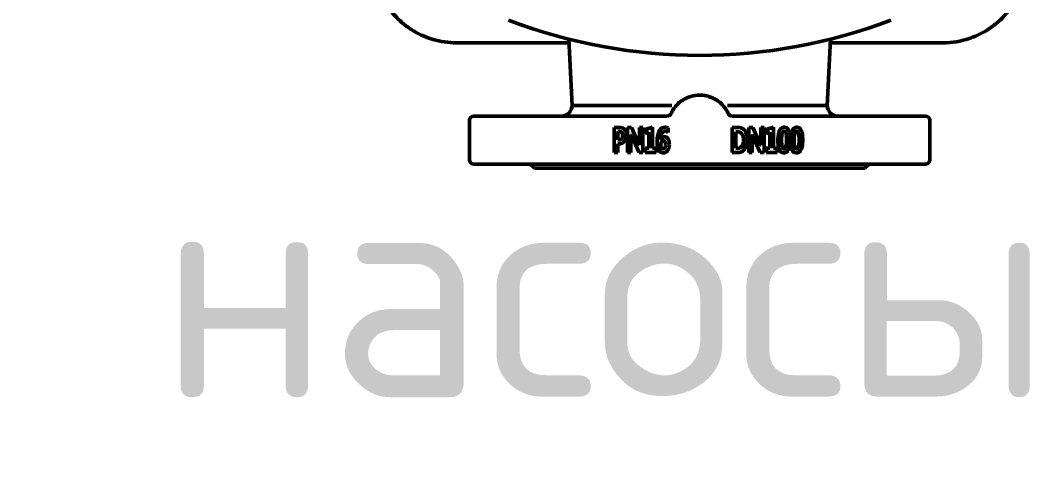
# Model space of a CAD drawing. Header units: millimetres. Extents: x 1510 to 10524, y 7125 to 13164.
# Drawn here: x 7856.5 to 7904.78, y 12628.18 to 12649.05 of the extents above; entities that cross this region are included whole.
import ezdxf

# ---------------------------------------------------------------- set-up
doc = ezdxf.new("R2010")
doc.units = ezdxf.units.MM
doc.header["$LTSCALE"] = 4
doc.layers.add('Symbol (ISO)', color=7, linetype='Continuous', lineweight=25)
doc.layers.add('Visible (ISO)', color=7, linetype='Continuous', lineweight=50)
doc.styles.add('Note Text (DIN)', font='isocpeur.ttf')

msp = doc.modelspace()

# ---------------------------------------------------------------- linework, layer by layer
at = {"layer": 'Visible (ISO)'}
for p, q in [((7882.743, 12647.97), (7877.365, 12647.97)), ((7882.89, 12644.97), (7882.734, 12648.143)), ((7895.247, 12648.143), (7895.09, 12644.97)), ((7900.615, 12647.97), (7895.238, 12647.97)), ((7887.441, 12644.47), (7878.19, 12644.47)), ((7899.79, 12644.47), (7890.54, 12644.47)), ((7877.99, 12642.37), (7877.99, 12644.27)), ((7899.99, 12642.37), (7899.99, 12644.27)), ((7884.897, 12643.92), (7884.897, 12642.72)), ((7884.897, 12643.92), (7885.178, 12643.92)), ((7885.151, 12643.73), (7885.071, 12643.73)), ((7885.071, 12643.335), (7885.071, 12643.73)), ((7885.544, 12643.92), (7885.544, 12642.72)), ((7885.544, 12643.92), (7885.736, 12643.92)), ((7885.708, 12643.594), (7885.706, 12643.594)), ((7885.736, 12643.92), (7886.071, 12643.165)), ((7886.097, 12642.72), (7885.748, 12643.496)), ((7886.115, 12643.92), (7886.276, 12643.92)), ((7886.115, 12643.92), (7886.115, 12643.07)), ((7886.276, 12642.72), (7886.276, 12643.92)), ((7886.381, 12643.832), (7886.733, 12643.938)), ((7886.381, 12643.832), (7886.381, 12643.627)), ((7886.557, 12643.69), (7886.381, 12643.627)), ((7886.557, 12643.69), (7886.557, 12642.925)), ((7886.733, 12642.925), (7886.733, 12643.938)), ((7887.482, 12643.686), (7887.482, 12643.902)), ((7890.543, 12643.92), (7890.543, 12642.72)), ((7890.543, 12643.92), (7890.825, 12643.92)), ((7890.814, 12643.715), (7890.718, 12643.715)), ((7890.718, 12642.925), (7890.718, 12643.715)), ((7891.336, 12643.92), (7891.336, 12642.72)), ((7891.336, 12643.92), (7891.527, 12643.92)), ((7891.5, 12643.594), (7891.497, 12643.594)), ((7891.527, 12643.92), (7891.863, 12643.165)), ((7891.888, 12642.72), (7891.54, 12643.496)), ((7891.907, 12643.92), (7892.068, 12643.92)), ((7891.907, 12643.92), (7891.907, 12643.07)), ((7892.068, 12642.72), (7892.068, 12643.92)), ((7892.173, 12643.832), (7892.524, 12643.938)), ((7892.173, 12643.832), (7892.173, 12643.627)), ((7892.349, 12643.69), (7892.173, 12643.627)), ((7892.349, 12643.69), (7892.349, 12642.925)), ((7892.524, 12642.925), (7892.524, 12643.938)), ((7885.071, 12643.335), (7885.149, 12643.335)), ((7885.162, 12643.144), (7885.073, 12643.144)), ((7885.073, 12642.72), (7885.073, 12643.144)), ((7885.705, 12642.72), (7885.705, 12643.403)), ((7886.112, 12643.07), (7886.115, 12643.07)), ((7887.125, 12643.346), (7887.128, 12643.346)), ((7891.497, 12642.72), (7891.497, 12643.403)), ((7891.904, 12643.07), (7891.907, 12643.07)), ((7885.073, 12642.72), (7884.897, 12642.72)), ((7885.705, 12642.72), (7885.544, 12642.72)), ((7886.276, 12642.72), (7886.097, 12642.72)), ((7886.381, 12642.925), (7886.381, 12642.72)), ((7886.381, 12642.925), (7886.557, 12642.925)), ((7886.908, 12642.72), (7886.381, 12642.72)), ((7886.733, 12642.925), (7886.908, 12642.925)), ((7886.908, 12642.72), (7886.908, 12642.925)), ((7890.824, 12642.72), (7890.543, 12642.72)), ((7890.718, 12642.925), (7890.815, 12642.925)), ((7891.497, 12642.72), (7891.336, 12642.72)), ((7892.068, 12642.72), (7891.888, 12642.72)), ((7892.173, 12642.925), (7892.173, 12642.72)), ((7892.173, 12642.925), (7892.349, 12642.925)), ((7892.7, 12642.72), (7892.173, 12642.72)), ((7892.524, 12642.925), (7892.7, 12642.925)), ((7892.7, 12642.72), (7892.7, 12642.925)), ((7878.19, 12642.17), (7899.79, 12642.17)), ((7881.09, 12641.97), (7880.89, 12642.17)), ((7896.89, 12641.97), (7897.09, 12642.17)), ((7896.89, 12641.97), (7881.09, 12641.97))]:
    msp.add_line(p, q, dxfattribs=at)
for centre, radius, start, end in [((7888.99, 12673.07), 25.7, 249.1605, 290.8395), ((7882.39, 12644.97), 0.5, 270, 0), ((7895.59, 12644.97), 0.5, 180, 270), ((7878.19, 12644.27), 0.2, 90, 180), ((7899.79, 12644.27), 0.2, 0, 90), ((7878.19, 12642.37), 0.2, 180, 270), ((7899.79, 12642.37), 0.2, 270, 0)]:
    msp.add_arc(centre, radius, start, end, dxfattribs=at)
for points, knots in [([(7877.365, 12647.97), (7876.976, 12647.97), (7876.596, 12648.027), (7876.24, 12648.132), (7876.215, 12648.139), (7876.189, 12648.147), (7876.164, 12648.155), (7876.152, 12648.159), (7876.139, 12648.163), (7876.127, 12648.167), (7876.12, 12648.169), (7876.114, 12648.171), (7876.108, 12648.173), (7876.105, 12648.174), (7876.102, 12648.175), (7876.099, 12648.176), (7876.095, 12648.177), (7876.092, 12648.178), (7876.089, 12648.179), (7875.725, 12648.302), (7875.383, 12648.475), (7875.076, 12648.69), (7875.054, 12648.705), (7875.032, 12648.721), (7875.011, 12648.737), (7875, 12648.744), (7874.989, 12648.752), (7874.978, 12648.76), (7874.973, 12648.764), (7874.968, 12648.768), (7874.962, 12648.772), (7874.957, 12648.776), (7874.952, 12648.78), (7874.946, 12648.784), (7874.686, 12648.982), (7874.451, 12649.211), (7874.248, 12649.464), (7874.18, 12649.548), (7874.116, 12649.635), (7874.055, 12649.724), (7873.813, 12650.081), (7873.628, 12650.479), (7873.511, 12650.899)], [0, 0, 0, 0, 0.21875, 0.21875, 0.21875, 0.234375, 0.234375, 0.234375, 0.242187, 0.242187, 0.242187, 0.246094, 0.246094, 0.246094, 0.248047, 0.248047, 0.248047, 0.25, 0.25, 0.25, 0.46875, 0.46875, 0.46875, 0.484375, 0.484375, 0.484375, 0.492187, 0.492187, 0.492187, 0.496094, 0.496094, 0.496094, 0.5, 0.5, 0.5, 0.6875, 0.6875, 0.6875, 0.75, 0.75, 0.75, 1, 1, 1, 1]), ([(7904.469, 12650.899), (7904.382, 12650.583), (7904.255, 12650.279), (7904.095, 12649.997), (7904.041, 12649.902), (7903.984, 12649.81), (7903.923, 12649.721), (7903.711, 12649.408), (7903.453, 12649.125), (7903.159, 12648.883), (7903.138, 12648.866), (7903.117, 12648.849), (7903.096, 12648.832), (7903.085, 12648.823), (7903.074, 12648.815), (7903.064, 12648.807), (7903.058, 12648.803), (7903.053, 12648.798), (7903.048, 12648.794), (7903.042, 12648.79), (7903.037, 12648.786), (7903.031, 12648.782), (7902.734, 12648.556), (7902.401, 12648.37), (7902.043, 12648.233), (7902.017, 12648.224), (7901.992, 12648.214), (7901.966, 12648.205), (7901.953, 12648.2), (7901.94, 12648.196), (7901.927, 12648.191), (7901.921, 12648.189), (7901.914, 12648.187), (7901.908, 12648.185), (7901.904, 12648.183), (7901.901, 12648.182), (7901.898, 12648.181), (7901.895, 12648.18), (7901.891, 12648.179), (7901.888, 12648.178), (7901.491, 12648.044), (7901.06, 12647.97), (7900.615, 12647.97)], [0, 0, 0, 0, 0.1875, 0.1875, 0.1875, 0.25, 0.25, 0.25, 0.46875, 0.46875, 0.46875, 0.484375, 0.484375, 0.484375, 0.492187, 0.492187, 0.492187, 0.496094, 0.496094, 0.496094, 0.5, 0.5, 0.5, 0.71875, 0.71875, 0.71875, 0.734375, 0.734375, 0.734375, 0.742187, 0.742187, 0.742187, 0.746094, 0.746094, 0.746094, 0.748047, 0.748047, 0.748047, 0.75, 0.75, 0.75, 1, 1, 1, 1]), ([(7887.623, 12644.588), (7887.647, 12644.639), (7887.676, 12644.697), (7887.732, 12644.788), (7887.753, 12644.819), (7887.788, 12644.867), (7887.8, 12644.883), (7887.82, 12644.908), (7887.829, 12644.92), (7887.841, 12644.934), (7887.847, 12644.941), (7887.851, 12644.945), (7887.852, 12644.947), (7887.853, 12644.948), (7887.853, 12644.948), (7887.893, 12644.994), (7887.931, 12645.033), (7888.001, 12645.098), (7888.033, 12645.125), (7888.089, 12645.17), (7888.113, 12645.187), (7888.142, 12645.207), (7888.151, 12645.213), (7888.162, 12645.22), (7888.165, 12645.223), (7888.17, 12645.226), (7888.172, 12645.227), (7888.174, 12645.229), (7888.175, 12645.229), (7888.176, 12645.23), (7888.176, 12645.23), (7888.176, 12645.23), (7888.243, 12645.273), (7888.31, 12645.309), (7888.408, 12645.353), (7888.441, 12645.366), (7888.488, 12645.384), (7888.504, 12645.389), (7888.527, 12645.397), (7888.539, 12645.401), (7888.553, 12645.405), (7888.559, 12645.407), (7888.562, 12645.408), (7888.564, 12645.408), (7888.565, 12645.408), (7888.708, 12645.451), (7888.851, 12645.47), (7889.061, 12645.47), (7889.131, 12645.465), (7889.238, 12645.45), (7889.274, 12645.443), (7889.327, 12645.432), (7889.354, 12645.426), (7889.385, 12645.417), (7889.4, 12645.413), (7889.408, 12645.411), (7889.411, 12645.41), (7889.414, 12645.409), (7889.415, 12645.409), (7889.477, 12645.39), (7889.541, 12645.367), (7889.639, 12645.323), (7889.672, 12645.307), (7889.722, 12645.28), (7889.738, 12645.27), (7889.763, 12645.256), (7889.776, 12645.248), (7889.791, 12645.239), (7889.798, 12645.234), (7889.802, 12645.232), (7889.804, 12645.23), (7889.805, 12645.23), (7889.805, 12645.229), (7889.815, 12645.223), (7889.829, 12645.214), (7889.868, 12645.187), (7889.892, 12645.169), (7889.948, 12645.125), (7889.98, 12645.098), (7890.033, 12645.049), (7890.051, 12645.031), (7890.079, 12645.002), (7890.089, 12644.991), (7890.103, 12644.976), (7890.111, 12644.968), (7890.119, 12644.958), (7890.124, 12644.953), (7890.126, 12644.95), (7890.127, 12644.949), (7890.128, 12644.948), (7890.184, 12644.882), (7890.23, 12644.818), (7890.305, 12644.696), (7890.334, 12644.639), (7890.357, 12644.588)], [0, 0, 0, 0, 0.0625, 0.0625, 0.09375, 0.09375, 0.109375, 0.109375, 0.117188, 0.121094, 0.123047, 0.124023, 0.124756, 0.124756, 0.125, 0.125, 0.15625, 0.15625, 0.1875, 0.1875, 0.21875, 0.21875, 0.234375, 0.234375, 0.242188, 0.242188, 0.246094, 0.248047, 0.249023, 0.249756, 0.249756, 0.25, 0.25, 0.3125, 0.3125, 0.34375, 0.34375, 0.359375, 0.359375, 0.367188, 0.371094, 0.373047, 0.374023, 0.374023, 0.375, 0.375, 0.5, 0.5, 0.5625, 0.5625, 0.59375, 0.59375, 0.609375, 0.617188, 0.621094, 0.623047, 0.624023, 0.624023, 0.625, 0.625, 0.6875, 0.6875, 0.71875, 0.71875, 0.734375, 0.734375, 0.742188, 0.746094, 0.748047, 0.749023, 0.749756, 0.749756, 0.75, 0.75, 0.78125, 0.78125, 0.8125, 0.8125, 0.84375, 0.84375, 0.859375, 0.859375, 0.867188, 0.867188, 0.871094, 0.873047, 0.874023, 0.874756, 0.874756, 0.875, 0.875, 0.9375, 0.9375, 1, 1, 1, 1]), ([(7887.659, 12644.97), (7887.323, 12644.97), (7886.995, 12644.97), (7886.359, 12644.97), (7886.053, 12644.97), (7885.47, 12644.97), (7885.194, 12644.97), (7884.681, 12644.97), (7884.444, 12644.97), (7884.015, 12644.97), (7883.823, 12644.97), (7883.49, 12644.97), (7883.349, 12644.97), (7883.121, 12644.97), (7883.035, 12644.97), (7882.919, 12644.97), (7882.89, 12644.97), (7882.89, 12644.97)], [0, 0, 0, 0, 0.125, 0.125, 0.25, 0.25, 0.375, 0.375, 0.5, 0.5, 0.625, 0.625, 0.75, 0.75, 0.875, 0.875, 1, 1, 1, 1]), ([(7895.09, 12644.97), (7895.09, 12644.97), (7895.061, 12644.97), (7894.946, 12644.97), (7894.86, 12644.97), (7894.632, 12644.97), (7894.491, 12644.97), (7894.158, 12644.97), (7893.966, 12644.97), (7893.537, 12644.97), (7893.3, 12644.97), (7892.786, 12644.97), (7892.51, 12644.97), (7891.928, 12644.97), (7891.621, 12644.97), (7890.986, 12644.97), (7890.657, 12644.97), (7890.322, 12644.97)], [0, 0, 0, 0, 0.125, 0.125, 0.25, 0.25, 0.375, 0.375, 0.5, 0.5, 0.625, 0.625, 0.75, 0.75, 0.875, 0.875, 1, 1, 1, 1]), ([(7887.623, 12644.588), (7887.615, 12644.57), (7887.605, 12644.554), (7887.586, 12644.532), (7887.58, 12644.525), (7887.565, 12644.513), (7887.557, 12644.507), (7887.541, 12644.497), (7887.533, 12644.492), (7887.516, 12644.484), (7887.507, 12644.481), (7887.479, 12644.473), (7887.46, 12644.47), (7887.441, 12644.47)], [0, 0, 0, 0, 0.25, 0.25, 0.375, 0.375, 0.5, 0.5, 0.625, 0.625, 0.75, 0.75, 1, 1, 1, 1]), ([(7890.54, 12644.47), (7890.52, 12644.47), (7890.502, 12644.473), (7890.483, 12644.478), (7890.474, 12644.481), (7890.465, 12644.484), (7890.456, 12644.488), (7890.448, 12644.492), (7890.439, 12644.497), (7890.431, 12644.502), (7890.423, 12644.507), (7890.416, 12644.513), (7890.408, 12644.519), (7890.401, 12644.525), (7890.394, 12644.532), (7890.388, 12644.539), (7890.376, 12644.554), (7890.365, 12644.57), (7890.357, 12644.588)], [0, 0, 0, 0, 0.25, 0.25, 0.25, 0.375, 0.375, 0.375, 0.5, 0.5, 0.5, 0.625, 0.625, 0.625, 0.75, 0.75, 0.75, 1, 1, 1, 1]), ([(7885.307, 12643.535), (7885.307, 12643.509), (7885.306, 12643.477), (7885.288, 12643.413), (7885.275, 12643.395), (7885.261, 12643.374), (7885.249, 12643.365), (7885.231, 12643.353), (7885.217, 12643.345), (7885.19, 12643.338), (7885.174, 12643.335), (7885.149, 12643.335)], [0, 0, 0, 0, 0.0754993, 0.0754993, 0.1421702, 0.1421702, 0.4978476, 0.4978476, 0.7434668, 0.7434668, 0.8287258, 0.8287258, 0.8287258, 0.8287258]), ([(7885.151, 12643.73), (7885.163, 12643.73), (7885.177, 12643.729), (7885.217, 12643.72), (7885.231, 12643.712), (7885.246, 12643.703), (7885.26, 12643.693), (7885.277, 12643.669), (7885.288, 12643.653), (7885.306, 12643.591), (7885.307, 12643.559), (7885.307, 12643.535)], [0, 0, 0, 0, 0.0394541, 0.0394541, 0.0899214, 0.0899214, 0.1999925, 0.1999925, 0.2380688, 0.2380688, 0.2866038, 0.2866038, 0.2866038, 0.2866038]), ([(7885.162, 12643.144), (7885.174, 12643.144), (7885.203, 12643.143), (7885.273, 12643.16), (7885.298, 12643.173), (7885.349, 12643.203), (7885.38, 12643.233), (7885.435, 12643.309), (7885.454, 12643.354), (7885.481, 12643.455), (7885.482, 12643.503), (7885.483, 12643.543)], [0, 0, 0, 0, 0.0390803, 0.0390803, 0.0760075, 0.0760075, 0.1697624, 0.1697624, 0.2968169, 0.2968169, 0.4851928, 0.4851928, 0.4851928, 0.4851928]), ([(7885.483, 12643.543), (7885.482, 12643.59), (7885.481, 12643.649), (7885.447, 12643.769), (7885.425, 12643.801), (7885.396, 12643.842), (7885.373, 12643.863), (7885.316, 12643.898), (7885.286, 12643.906), (7885.231, 12643.919), (7885.202, 12643.92), (7885.178, 12643.92)], [0, 0, 0, 0, 0.140319, 0.140319, 0.252737, 0.252737, 0.508964, 0.508964, 0.819165, 0.819165, 1.302051, 1.302051, 1.302051, 1.302051]), ([(7885.705, 12643.403), (7885.705, 12643.434), (7885.705, 12643.466), (7885.705, 12643.506), (7885.706, 12643.513), (7885.706, 12643.536), (7885.705, 12643.547), (7885.706, 12643.564), (7885.706, 12643.57), (7885.706, 12643.582), (7885.706, 12643.593), (7885.706, 12643.594)], [0, 0, 0, 0, 0.0956946, 0.0956946, 0.1194896, 0.1194896, 0.1542094, 0.1542094, 0.1735828, 0.1735828, 0.1943107, 0.1943107, 0.1943107, 0.1943107]), ([(7885.708, 12643.594), (7885.713, 12643.582), (7885.717, 12643.568), (7885.734, 12643.527), (7885.744, 12643.506), (7885.748, 12643.496)], [0, 0, 0, 0, 0.03795292, 0.03795292, 0.06765293, 0.06765293, 0.06765293, 0.06765293]), ([(7887.332, 12643.935), (7887.294, 12643.933), (7887.255, 12643.929), (7887.188, 12643.898), (7887.155, 12643.879), (7887.072, 12643.789), (7887.042, 12643.725), (7886.957, 12643.511), (7886.956, 12643.331), (7886.955, 12643.256)], [0, 0, 0, 0, 0.1156455, 0.1156455, 0.1865906, 0.1865906, 0.2875387, 0.2875387, 0.6495291, 0.6495291, 0.6495291, 0.6495291]), ([(7887.125, 12643.346), (7887.125, 12643.398), (7887.126, 12643.494), (7887.179, 12643.628), (7887.198, 12643.664), (7887.235, 12643.703), (7887.253, 12643.72), (7887.301, 12643.742), (7887.322, 12643.744), (7887.341, 12643.744)], [0, 0, 0, 0, 0.156087, 0.156087, 0.2172725, 0.2172725, 0.2388321, 0.2388321, 0.2586985, 0.2586985, 0.2586985, 0.2586985]), ([(7887.308, 12643.481), (7887.29, 12643.48), (7887.273, 12643.48), (7887.23, 12643.465), (7887.213, 12643.456), (7887.184, 12643.431), (7887.17, 12643.417), (7887.144, 12643.38), (7887.136, 12643.363), (7887.128, 12643.346)], [0, 0, 0, 0, 0.0535825, 0.0535825, 0.097729, 0.097729, 0.1360425, 0.1360425, 0.1740453, 0.1740453, 0.1740453, 0.1740453]), ([(7887.54, 12643.115), (7887.54, 12643.148), (7887.54, 12643.185), (7887.525, 12643.266), (7887.515, 12643.306), (7887.472, 12643.394), (7887.45, 12643.418), (7887.423, 12643.443), (7887.404, 12643.459), (7887.362, 12643.474), (7887.341, 12643.48), (7887.308, 12643.481)], [0, 0, 0, 0, 0.0976915, 0.0976915, 0.1567988, 0.1567988, 0.2194209, 0.2194209, 0.2736411, 0.2736411, 0.3020533, 0.3020533, 0.3020533, 0.3020533]), ([(7887.482, 12643.902), (7887.46, 12643.913), (7887.442, 12643.922), (7887.377, 12643.934), (7887.35, 12643.934), (7887.332, 12643.935)], [0, 0, 0, 0, 0.0733368, 0.0733368, 0.1458404, 0.1458404, 0.1458404, 0.1458404]), ([(7887.341, 12643.744), (7887.376, 12643.743), (7887.4, 12643.736), (7887.448, 12643.715), (7887.467, 12643.699), (7887.482, 12643.686)], [0, 0, 0, 0, 0.1076167, 0.1076167, 0.255148, 0.255148, 0.255148, 0.255148]), ([(7890.814, 12643.715), (7890.838, 12643.714), (7890.863, 12643.712), (7890.898, 12643.701), (7890.925, 12643.692), (7890.991, 12643.642), (7891.014, 12643.609), (7891.042, 12643.561), (7891.058, 12643.526), (7891.083, 12643.417), (7891.084, 12643.365), (7891.084, 12643.331)], [0, 0, 0, 0, 0.0721186, 0.0721186, 0.0970352, 0.0970352, 0.1258823, 0.1258823, 0.158064, 0.158064, 0.1961372, 0.1961372, 0.1961372, 0.1961372]), ([(7891.26, 12643.335), (7891.259, 12643.376), (7891.259, 12643.41), (7891.252, 12643.486), (7891.247, 12643.529), (7891.216, 12643.664), (7891.188, 12643.716), (7891.145, 12643.789), (7891.112, 12643.821), (7891.053, 12643.866), (7891.016, 12643.887), (7890.944, 12643.908), (7890.92, 12643.913), (7890.867, 12643.92), (7890.843, 12643.92), (7890.825, 12643.92)], [0, 0, 0, 0, 0.121187, 0.121187, 0.197092, 0.197092, 0.339088, 0.339088, 0.660859, 0.660859, 0.938832, 0.938832, 1.065205, 1.065205, 1.226511, 1.226511, 1.226511, 1.226511]), ([(7891.497, 12643.403), (7891.497, 12643.409), (7891.497, 12643.462), (7891.497, 12643.506), (7891.497, 12643.513), (7891.497, 12643.536), (7891.497, 12643.547), (7891.497, 12643.564), (7891.497, 12643.57), (7891.497, 12643.582), (7891.497, 12643.588), (7891.497, 12643.594)], [0, 0, 0, 0, 0.01913891, 0.01913891, 0.02333944, 0.02333944, 0.02946851, 0.02946851, 0.03288843, 0.03288843, 0.0363014, 0.0363014, 0.0363014, 0.0363014]), ([(7891.5, 12643.594), (7891.506, 12643.576), (7891.508, 12643.57), (7891.525, 12643.53), (7891.528, 12643.522), (7891.54, 12643.496)], [0, 0, 0, 0, 0.0574182, 0.0574182, 0.1129702, 0.1129702, 0.1129702, 0.1129702]), ([(7893.036, 12643.935), (7893.021, 12643.934), (7893.004, 12643.934), (7892.964, 12643.925), (7892.947, 12643.918), (7892.894, 12643.89), (7892.87, 12643.864), (7892.822, 12643.805), (7892.798, 12643.753), (7892.735, 12643.548), (7892.733, 12643.407), (7892.732, 12643.301)], [0, 0, 0, 0, 0.0467324, 0.0467324, 0.0858524, 0.0858524, 0.1705399, 0.1705399, 0.3735754, 0.3735754, 0.8468961, 0.8468961, 0.8468961, 0.8468961]), ([(7892.908, 12643.307), (7892.908, 12643.38), (7892.909, 12643.46), (7892.932, 12643.626), (7892.946, 12643.667), (7892.968, 12643.707), (7892.977, 12643.72), (7892.995, 12643.735), (7893.002, 12643.739), (7893.015, 12643.743), (7893.02, 12643.744), (7893.029, 12643.744)], [0, 0, 0, 0, 0.2190708, 0.2190708, 0.4026867, 0.4026867, 0.4812286, 0.4812286, 0.5270359, 0.5270359, 0.5836534, 0.5836534, 0.5836534, 0.5836534]), ([(7893.029, 12643.744), (7893.036, 12643.744), (7893.042, 12643.744), (7893.054, 12643.739), (7893.061, 12643.735), (7893.074, 12643.724), (7893.083, 12643.714), (7893.107, 12643.668), (7893.121, 12643.622), (7893.132, 12643.533), (7893.137, 12643.502), (7893.14, 12643.421), (7893.141, 12643.398), (7893.142, 12643.358), (7893.142, 12643.355), (7893.142, 12643.319)], [0, 0, 0, 0, 0.02252757, 0.02252757, 0.03825119, 0.03825119, 0.05414756, 0.05414756, 0.07766196, 0.07766196, 0.08500839, 0.08500839, 0.0869085, 0.0869085, 0.08885139, 0.08885139, 0.08885139, 0.08885139]), ([(7893.317, 12643.328), (7893.317, 12643.408), (7893.315, 12643.567), (7893.265, 12643.744), (7893.246, 12643.797), (7893.189, 12643.875), (7893.165, 12643.893), (7893.138, 12643.91), (7893.119, 12643.921), (7893.07, 12643.934), (7893.053, 12643.934), (7893.036, 12643.935)], [0, 0, 0, 0, 0.2394169, 0.2394169, 0.315188, 0.315188, 0.3704248, 0.3704248, 0.3931886, 0.3931886, 0.4120855, 0.4120855, 0.4120855, 0.4120855]), ([(7893.639, 12643.935), (7893.624, 12643.934), (7893.607, 12643.934), (7893.567, 12643.925), (7893.55, 12643.918), (7893.497, 12643.89), (7893.473, 12643.863), (7893.428, 12643.807), (7893.403, 12643.758), (7893.338, 12643.55), (7893.336, 12643.407), (7893.335, 12643.301)], [0, 0, 0, 0, 0.0475492, 0.0475492, 0.0874066, 0.0874066, 0.174653, 0.174653, 0.369307, 0.369307, 0.8062278, 0.8062278, 0.8062278, 0.8062278]), ([(7893.511, 12643.307), (7893.511, 12643.381), (7893.511, 12643.461), (7893.534, 12643.618), (7893.546, 12643.663), (7893.571, 12643.708), (7893.58, 12643.721), (7893.598, 12643.735), (7893.605, 12643.739), (7893.618, 12643.743), (7893.623, 12643.744), (7893.632, 12643.744)], [0, 0, 0, 0, 0.2219947, 0.2219947, 0.3872107, 0.3872107, 0.4587433, 0.4587433, 0.5055431, 0.5055431, 0.5651508, 0.5651508, 0.5651508, 0.5651508]), ([(7893.632, 12643.744), (7893.639, 12643.744), (7893.645, 12643.744), (7893.657, 12643.739), (7893.664, 12643.735), (7893.677, 12643.724), (7893.686, 12643.713), (7893.711, 12643.665), (7893.724, 12643.618), (7893.735, 12643.535), (7893.739, 12643.502), (7893.743, 12643.421), (7893.744, 12643.398), (7893.745, 12643.358), (7893.745, 12643.355), (7893.745, 12643.319)], [0, 0, 0, 0, 0.02332915, 0.02332915, 0.03792747, 0.03792747, 0.05144317, 0.05144317, 0.07303148, 0.07303148, 0.08018653, 0.08018653, 0.08204276, 0.08204276, 0.08395285, 0.08395285, 0.08395285, 0.08395285]), ([(7893.92, 12643.328), (7893.92, 12643.409), (7893.918, 12643.569), (7893.857, 12643.78), (7893.83, 12643.822), (7893.791, 12643.876), (7893.767, 12643.895), (7893.74, 12643.911), (7893.721, 12643.921), (7893.672, 12643.934), (7893.656, 12643.934), (7893.639, 12643.935)], [0, 0, 0, 0, 0.2425795, 0.2425795, 0.3801787, 0.3801787, 0.6127438, 0.6127438, 0.7073404, 0.7073404, 0.7851237, 0.7851237, 0.7851237, 0.7851237]), ([(7886.112, 12643.07), (7886.107, 12643.083), (7886.105, 12643.089), (7886.084, 12643.137), (7886.078, 12643.151), (7886.071, 12643.165)], [0, 0, 0, 0, 0.0427865, 0.0427865, 0.1022799, 0.1022799, 0.1022799, 0.1022799]), ([(7886.955, 12643.256), (7886.955, 12643.204), (7886.956, 12643.047), (7887.022, 12642.868), (7887.045, 12642.822), (7887.106, 12642.752), (7887.134, 12642.736), (7887.163, 12642.722), (7887.18, 12642.715), (7887.222, 12642.706), (7887.239, 12642.706), (7887.253, 12642.705)], [0, 0, 0, 0, 0.1564383, 0.1564383, 0.2102067, 0.2102067, 0.2601158, 0.2601158, 0.3050098, 0.3050098, 0.3544764, 0.3544764, 0.3544764, 0.3544764]), ([(7887.131, 12643.11), (7887.131, 12643.13), (7887.132, 12643.148), (7887.141, 12643.197), (7887.15, 12643.216), (7887.168, 12643.25), (7887.182, 12643.263), (7887.193, 12643.273), (7887.202, 12643.28), (7887.229, 12643.29), (7887.239, 12643.29), (7887.248, 12643.291)], [0, 0, 0, 0, 0.0595809, 0.0595809, 0.136835, 0.136835, 0.333757, 0.333757, 0.5306302, 0.5306302, 0.7294876, 0.7294876, 0.7294876, 0.7294876]), ([(7887.249, 12642.896), (7887.241, 12642.896), (7887.231, 12642.896), (7887.203, 12642.909), (7887.194, 12642.917), (7887.185, 12642.926), (7887.168, 12642.943), (7887.144, 12643.002), (7887.139, 12643.026), (7887.132, 12643.067), (7887.131, 12643.087), (7887.131, 12643.11)], [0, 0, 0, 0, 0.0258599, 0.0258599, 0.0516922, 0.0516922, 0.0809888, 0.0809888, 0.1011671, 0.1011671, 0.1302479, 0.1302479, 0.1302479, 0.1302479]), ([(7887.248, 12643.291), (7887.255, 12643.291), (7887.263, 12643.291), (7887.282, 12643.286), (7887.291, 12643.283), (7887.306, 12643.275), (7887.315, 12643.268), (7887.327, 12643.255), (7887.336, 12643.244), (7887.364, 12643.178), (7887.364, 12643.131), (7887.365, 12643.097)], [0, 0, 0, 0, 0.0203728, 0.0203728, 0.0407185, 0.0407185, 0.0815623, 0.0815623, 0.119716, 0.119716, 0.1962243, 0.1962243, 0.1962243, 0.1962243]), ([(7887.365, 12643.097), (7887.364, 12643.062), (7887.363, 12643.019), (7887.335, 12642.953), (7887.324, 12642.934), (7887.302, 12642.912), (7887.292, 12642.906), (7887.276, 12642.899), (7887.268, 12642.896), (7887.249, 12642.896)], [0, 0, 0, 0, 0.1024824, 0.1024824, 0.1431539, 0.1431539, 0.1726914, 0.1726914, 0.1980913, 0.1980913, 0.1980913, 0.1980913]), ([(7887.253, 12642.705), (7887.28, 12642.706), (7887.303, 12642.709), (7887.361, 12642.728), (7887.383, 12642.743), (7887.425, 12642.776), (7887.453, 12642.808), (7887.507, 12642.899), (7887.52, 12642.947), (7887.539, 12643.033), (7887.54, 12643.077), (7887.54, 12643.115)], [0, 0, 0, 0, 0.080774, 0.080774, 0.18322, 0.18322, 0.391049, 0.391049, 0.665442, 0.665442, 1.203537, 1.203537, 1.203537, 1.203537]), ([(7891.084, 12643.331), (7891.084, 12643.306), (7891.084, 12643.284), (7891.079, 12643.231), (7891.075, 12643.204), (7891.057, 12643.118), (7891.038, 12643.079), (7891.02, 12643.044), (7890.997, 12643.006), (7890.945, 12642.962), (7890.922, 12642.947), (7890.864, 12642.928), (7890.837, 12642.925), (7890.815, 12642.925)], [0, 0, 0, 0, 0.0764584, 0.0764584, 0.1384356, 0.1384356, 0.2884135, 0.2884135, 0.5349462, 0.5349462, 0.6509175, 0.6509175, 0.761668, 0.761668, 0.761668, 0.761668]), ([(7890.824, 12642.72), (7890.86, 12642.721), (7890.895, 12642.723), (7890.989, 12642.753), (7891.023, 12642.775), (7891.106, 12642.837), (7891.142, 12642.892), (7891.207, 12643), (7891.227, 12643.071), (7891.246, 12643.157), (7891.252, 12643.193), (7891.259, 12643.268), (7891.259, 12643.299), (7891.26, 12643.335)], [0, 0, 0, 0, 0.108924, 0.108924, 0.227849, 0.227849, 0.566694, 0.566694, 1.2216, 1.2216, 1.662197, 1.662197, 2.169641, 2.169641, 2.169641, 2.169641]), ([(7891.904, 12643.07), (7891.903, 12643.073), (7891.902, 12643.074), (7891.901, 12643.078), (7891.9, 12643.08), (7891.897, 12643.088), (7891.897, 12643.088), (7891.891, 12643.102), (7891.888, 12643.109), (7891.882, 12643.122), (7891.881, 12643.126), (7891.876, 12643.137), (7891.874, 12643.142), (7891.868, 12643.154), (7891.866, 12643.16), (7891.863, 12643.165)], [0, 0, 0, 0, 0.0084971, 0.0084971, 0.016953, 0.016953, 0.0403698, 0.0403698, 0.0712978, 0.0712978, 0.0856009, 0.0856009, 0.112523, 0.112523, 0.1397133, 0.1397133, 0.1397133, 0.1397133]), ([(7892.732, 12643.301), (7892.733, 12643.201), (7892.735, 12643.064), (7892.798, 12642.852), (7892.828, 12642.81), (7892.857, 12642.773), (7892.879, 12642.75), (7892.932, 12642.721), (7892.95, 12642.715), (7892.988, 12642.706), (7893.005, 12642.706), (7893.02, 12642.705)], [0, 0, 0, 0, 0.2995021, 0.2995021, 0.4808841, 0.4808841, 0.6570218, 0.6570218, 0.7664901, 0.7664901, 0.9365, 0.9365, 0.9365, 0.9365]), ([(7893.026, 12642.896), (7893.017, 12642.896), (7893.012, 12642.897), (7893, 12642.901), (7892.992, 12642.905), (7892.977, 12642.917), (7892.968, 12642.927), (7892.937, 12642.983), (7892.926, 12643.045), (7892.908, 12643.159), (7892.908, 12643.245), (7892.908, 12643.307)], [0, 0, 0, 0, 0.0272851, 0.0272851, 0.0485135, 0.0485135, 0.0745624, 0.0745624, 0.1481851, 0.1481851, 0.3350184, 0.3350184, 0.3350184, 0.3350184]), ([(7893.02, 12642.705), (7893.037, 12642.706), (7893.055, 12642.707), (7893.099, 12642.718), (7893.117, 12642.727), (7893.148, 12642.745), (7893.174, 12642.764), (7893.231, 12642.841), (7893.254, 12642.891), (7893.316, 12643.09), (7893.317, 12643.266), (7893.317, 12643.328)], [0, 0, 0, 0, 0.0558888, 0.0558888, 0.1130278, 0.1130278, 0.1912389, 0.1912389, 0.2776621, 0.2776621, 0.5082402, 0.5082402, 0.5082402, 0.5082402]), ([(7893.142, 12643.319), (7893.142, 12643.277), (7893.141, 12643.178), (7893.124, 12643.045), (7893.114, 12642.989), (7893.082, 12642.926), (7893.072, 12642.916), (7893.058, 12642.905), (7893.052, 12642.901), (7893.039, 12642.896), (7893.033, 12642.896), (7893.026, 12642.896)], [0, 0, 0, 0, 0.1272244, 0.1272244, 0.1806432, 0.1806432, 0.2058989, 0.2058989, 0.2338199, 0.2338199, 0.2768157, 0.2768157, 0.2768157, 0.2768157]), ([(7893.335, 12643.301), (7893.336, 12643.2), (7893.338, 12643.062), (7893.402, 12642.851), (7893.431, 12642.81), (7893.46, 12642.773), (7893.483, 12642.749), (7893.535, 12642.721), (7893.554, 12642.715), (7893.591, 12642.706), (7893.608, 12642.706), (7893.623, 12642.705)], [0, 0, 0, 0, 0.301501, 0.301501, 0.4808729, 0.4808729, 0.6623896, 0.6623896, 0.7743362, 0.7743362, 0.9490093, 0.9490093, 0.9490093, 0.9490093]), ([(7893.629, 12642.896), (7893.621, 12642.896), (7893.615, 12642.897), (7893.603, 12642.901), (7893.596, 12642.904), (7893.58, 12642.917), (7893.571, 12642.927), (7893.543, 12642.976), (7893.532, 12643.026), (7893.511, 12643.158), (7893.511, 12643.245), (7893.511, 12643.307)], [0, 0, 0, 0, 0.0275958, 0.0275958, 0.0464153, 0.0464153, 0.0665231, 0.0665231, 0.1112153, 0.1112153, 0.1850055, 0.1850055, 0.1850055, 0.1850055]), ([(7893.623, 12642.705), (7893.64, 12642.706), (7893.657, 12642.707), (7893.701, 12642.718), (7893.719, 12642.726), (7893.751, 12642.745), (7893.776, 12642.763), (7893.834, 12642.84), (7893.856, 12642.889), (7893.919, 12643.088), (7893.92, 12643.264), (7893.92, 12643.328)], [0, 0, 0, 0, 0.0566336, 0.0566336, 0.1143748, 0.1143748, 0.195127, 0.195127, 0.2832308, 0.2832308, 0.52184, 0.52184, 0.52184, 0.52184]), ([(7893.745, 12643.319), (7893.745, 12643.289), (7893.744, 12643.248), (7893.739, 12643.145), (7893.735, 12643.11), (7893.727, 12643.044), (7893.717, 12642.989), (7893.685, 12642.927), (7893.675, 12642.917), (7893.662, 12642.905), (7893.655, 12642.901), (7893.642, 12642.896), (7893.636, 12642.896), (7893.629, 12642.896)], [0, 0, 0, 0, 0.0922648, 0.0922648, 0.2006915, 0.2006915, 0.3608766, 0.3608766, 0.4388686, 0.4388686, 0.530056, 0.530056, 0.6694703, 0.6694703, 0.6694703, 0.6694703])]:
    msp.add_open_spline(points, degree=3, knots=knots, dxfattribs=at)
msp.add_open_spline([(7895.09, 12644.97), (7895.09, 12644.97), (7895.09, 12644.97), (7895.09, 12644.97)], degree=3, dxfattribs=at)

# ---------------------------------------------------------------- texts
at = {"layer": 'Symbol (ISO)', "insert": (7782.703, 12641.527), "char_height": 10.5, "width": 119.63961, "attachment_point": 1, "style": 'Note Text (DIN)'}
msp.add_mtext('\\fISOCPEUR|b0|i0;промывные насосы', dxfattribs=at)

doc.saveas('drawing.dxf')
